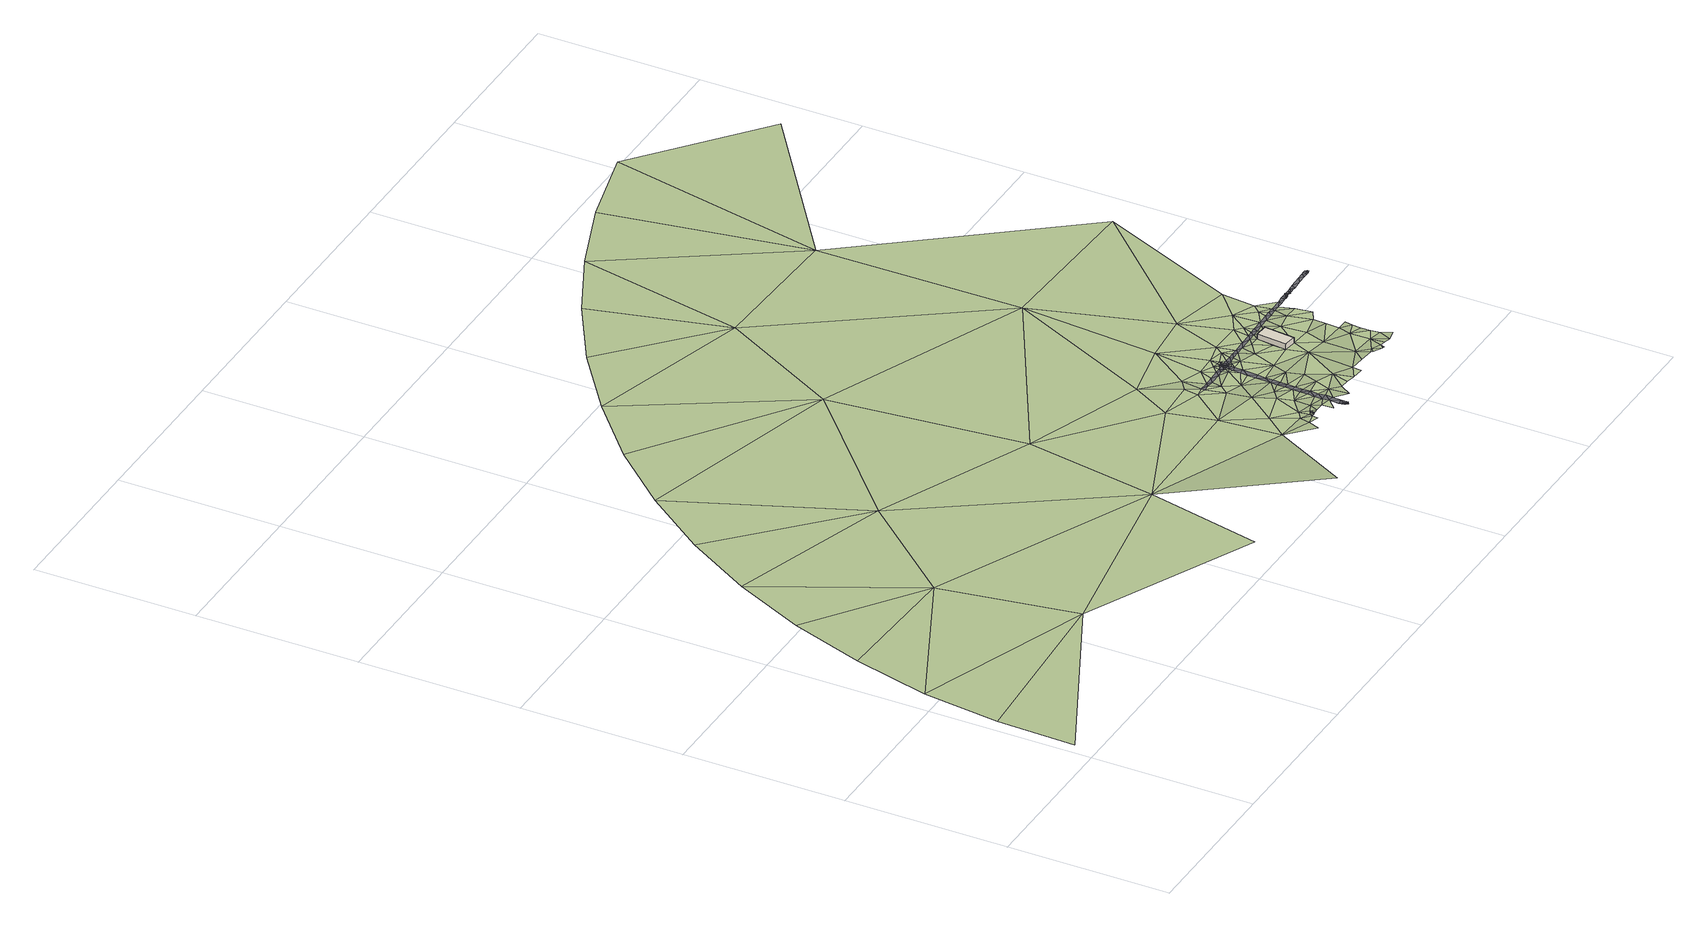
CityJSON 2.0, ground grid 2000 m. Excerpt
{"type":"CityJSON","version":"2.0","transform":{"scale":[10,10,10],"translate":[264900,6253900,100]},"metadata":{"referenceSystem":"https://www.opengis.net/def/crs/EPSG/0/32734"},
"CityObjects":{
"building1":{"type":"Building","attributes":{"building":"yes","building:levels":2,"building_height":6.9,"roof_height":12.52,"ground_height":5.62,"plus_code":"4FRW3CFR+9MC"},"geometry":[{"type":"Solid","lod":"1","boundaries":[[[[0,1,2,3]],[[1,4,5,2]],[[4,6,7,5]],[[6,0,3,7]],[[3,2,5,7]],[[6,4,1,0]]]]}]},
"terrain1":{"type":"TINRelief","geometry":[{"type":"CompositeSurface","lod":"1","boundaries":[[[8,9,10]],[[11,8,10]],[[11,12,13]],[[14,13,12]],[[10,12,11]],[[12,15,14]],[[16,15,12]],[[15,16,17]],[[18,12,10]],[[17,16,19]],[[20,18,10]],[[12,18,16]],[[19,16,21]],[[16,18,22]],[[19,21,23]],[[21,16,22]],[[24,23,21]],[[25,18,26]],[[18,27,22]],[[28,18,25]],[[18,28,27]],[[21,29,24]],[[27,30,22]],[[25,31,32]],[[25,33,28]],[[34,24,29]],[[25,32,35]],[[25,35,33]],[[35,32,36]],[[37,36,32]],[[27,28,38]],[[35,39,33]],[[40,28,33]],[[41,35,36]],[[39,35,41]],[[36,42,41]],[[22,43,21]],[[42,44,41]],[[41,44,45]],[[44,46,45]],[[41,45,47]],[[41,48,39]],[[49,47,45]],[[48,41,47]],[[49,50,47]],[[51,33,39]],[[48,47,50]],[[52,48,50]],[[39,48,53]],[[28,54,38]],[[28,40,54]],[[27,55,30]],[[55,27,38]],[[52,53,48]],[[33,51,40]],[[56,39,53]],[[57,53,52]],[[39,56,51]],[[58,59,57]],[[57,60,53]],[[22,30,43]],[[61,56,53]],[[38,62,55]],[[38,54,63]],[[57,59,60]],[[63,62,38]],[[53,60,61]],[[40,51,64]],[[55,65,30]],[[51,56,66]],[[67,54,40]],[[56,61,68]],[[69,63,54]],[[34,29,70]],[[55,62,65]],[[71,56,68]],[[51,66,64]],[[72,63,69]],[[66,56,71]],[[69,54,67]],[[64,73,40]],[[74,65,62]],[[75,76,77]],[[40,73,67]],[[72,69,78]],[[77,76,79]],[[76,75,80]],[[66,81,64]],[[82,79,76]],[[64,81,83]],[[83,73,64]],[[78,69,84]],[[65,74,85]],[[67,86,69]],[[30,65,87]],[[43,29,21]],[[88,82,89]],[[90,76,80]],[[89,82,76]],[[89,91,88]],[[92,85,74]],[[73,93,67]],[[69,86,84]],[[93,94,67]],[[94,95,67]],[[91,96,97]],[[67,95,86]],[[92,98,85]],[[99,97,100]],[[91,89,96]],[[76,90,101]],[[102,99,100]],[[76,101,89]],[[84,86,103]],[[87,65,85]],[[104,102,100]],[[100,97,96]],[[101,90,105]],[[106,85,98]],[[95,107,86]],[[108,103,86]],[[109,103,108]],[[110,86,107]],[[106,98,111]],[[86,110,108]],[[108,112,109]],[[96,89,101]],[[113,104,114]],[[110,115,108]],[[112,108,115]],[[115,116,112]],[[101,105,117]],[[118,106,111]],[[106,119,85]],[[111,120,118]],[[104,100,114]],[[121,113,114]],[[106,118,122]],[[123,118,120]],[[122,118,123]],[[106,122,124]],[[125,122,123]],[[126,127,128]],[[87,85,119]],[[125,129,122]],[[121,130,127]],[[131,129,125]],[[126,128,132]],[[122,129,124]],[[131,133,129]],[[119,106,124]],[[133,131,134]],[[132,135,136]],[[135,132,128]],[[134,137,133]],[[129,138,124]],[[133,138,129]],[[128,127,130]],[[139,135,128]],[[117,140,101]],[[121,114,130]],[[133,137,138]],[[124,138,119]],[[139,128,141]],[[138,137,142]],[[30,87,43]],[[130,141,128]],[[143,140,117]],[[100,96,144]],[[101,144,96]],[[145,141,130]],[[138,146,119]],[[146,138,142]],[[29,147,70]],[[144,114,100]],[[130,114,148]],[[146,142,149]],[[87,119,150]],[[151,145,130]],[[140,144,101]],[[150,119,146]],[[130,148,151]],[[149,152,146]],[[6,148,114]],[[153,146,152]],[[146,153,150]],[[144,6,114]],[[154,151,148]],[[155,140,156]],[[144,140,155]],[[157,154,148]],[[150,153,158]],[[87,150,159]],[[148,6,160]],[[148,160,157]],[[161,155,156]],[[0,6,144]],[[157,162,154]],[[160,4,157]],[[144,155,163]],[[161,164,155]],[[150,158,165]],[[161,166,164]],[[159,43,87]],[[157,4,162]],[[144,163,0]],[[167,164,166]],[[159,150,165]],[[162,4,168]],[[164,167,169]],[[155,164,170]],[[165,158,171]],[[167,172,169]],[[1,168,4]],[[169,170,164]],[[155,173,163]],[[29,43,174]],[[163,175,0]],[[147,29,174]],[[155,170,173]],[[170,169,176]],[[171,177,178]],[[165,171,178]],[[179,168,1]],[[0,180,1]],[[180,0,175]],[[181,170,176]],[[178,177,182]],[[179,1,183]],[[184,163,173]],[[1,180,183]],[[175,163,185]],[[186,170,181]],[[187,159,165]],[[182,188,178]],[[178,187,165]],[[189,173,170]],[[184,185,163]],[[170,186,189]],[[186,181,190]],[[180,191,183]],[[188,187,178]],[[180,175,192]],[[173,189,193]],[[184,173,194]],[[173,193,194]],[[192,175,185]],[[195,191,180]],[[184,194,196]],[[192,195,180]],[[188,197,187]],[[188,198,197]],[[187,199,159]],[[191,195,200]],[[198,201,197]],[[195,202,200]],[[197,203,187]],[[204,195,192]],[[197,201,205]],[[202,195,206]],[[205,203,197]],[[195,204,206]],[[203,199,187]],[[202,206,207]],[[203,205,208]],[[174,209,147]],[[210,43,159]],[[199,210,159]],[[210,174,43]],[[209,174,211]],[[174,212,211]]]}]},
"road1":{"type":"Road","attributes":{"highway":"residential","name":"Selwyn Street","surface":"asphalt","lanes":1,"width":6,"oneway":"yes"},"geometry":[{"type":"MultiSurface","lod":"1","boundaries":[[[93,113,94]],[[213,214,215]],[[110,127,126]],[[216,132,217]],[[116,115,216]],[[110,216,115]],[[81,91,97]],[[82,88,71]],[[215,218,219]],[[79,61,60]],[[77,60,59]],[[59,220,75]],[[220,59,221]],[[222,223,220]],[[224,222,225]],[[224,225,226]],[[218,224,226]],[[219,213,215]],[[215,222,224]],[[218,215,224]],[[227,116,217]],[[94,121,95]],[[104,73,102]],[[214,223,215]],[[99,83,97]],[[95,121,107]],[[126,132,216]],[[127,110,107]],[[228,222,221]],[[228,225,222]],[[107,121,127]],[[216,110,126]],[[223,222,215]],[[216,217,116]],[[221,222,220]],[[82,61,79]],[[66,88,91]],[[59,75,77]],[[79,60,77]],[[93,104,113]],[[73,99,102]],[[121,94,113]],[[71,68,82]],[[61,82,68]],[[88,66,71]],[[91,81,66]],[[97,83,81]],[[99,73,83]],[[73,104,93]]]}]},
"road2":{"type":"Road","attributes":{"highway":"primary","name":"Newmarket Street","surface":"asphalt","lanes":2,"width":4.4},"geometry":[{"type":"MultiSurface","lod":"1","boundaries":[[[229,230,231]],[[116,227,232]],[[74,72,78]],[[62,63,72]],[[120,227,123]],[[233,123,227]],[[233,125,123]],[[217,233,227]],[[84,98,92]],[[217,134,233]],[[136,217,132]],[[234,235,236]],[[237,238,239]],[[236,235,240]],[[142,141,149]],[[240,235,241]],[[230,241,235]],[[231,235,242]],[[229,231,243]],[[134,136,135]],[[244,245,246]],[[247,248,249]],[[208,205,207]],[[168,179,177]],[[236,250,234]],[[251,247,252]],[[177,171,168]],[[208,207,253]],[[154,158,153]],[[245,254,255]],[[158,162,171]],[[200,201,198]],[[191,198,188]],[[183,182,179]],[[188,183,191]],[[247,251,248]],[[227,120,232]],[[120,111,112]],[[208,256,257]],[[256,208,253]],[[258,259,234]],[[251,252,260]],[[242,238,231]],[[261,262,257]],[[263,260,252]],[[231,238,237]],[[235,234,259]],[[250,236,262]],[[263,264,265]],[[229,243,264]],[[258,234,266]],[[152,151,153]],[[145,152,149]],[[134,217,136]],[[243,231,237]],[[235,231,230]],[[145,149,141]],[[142,139,141]],[[137,135,139]],[[261,257,256]],[[234,250,266]],[[134,131,233]],[[125,233,131]],[[267,266,250]],[[84,92,78]],[[139,142,137]],[[98,84,103]],[[112,111,109]],[[249,268,244]],[[109,111,103]],[[98,103,111]],[[120,112,232]],[[116,232,112]],[[260,263,265]],[[135,137,134]],[[264,263,229]],[[261,267,250]],[[246,245,255]],[[268,249,248]],[[245,244,268]],[[261,250,262]],[[179,182,177]],[[201,200,202]],[[182,183,188]],[[205,202,207]],[[153,151,154]],[[152,145,151]],[[78,92,74]],[[62,72,74]],[[202,205,201]],[[171,162,168]],[[162,158,154]],[[198,191,200]]]}]}
},
"vertices":[
[827,178,9],[831,216,9],[831,216,16],[827,178,16],[815,217,9],[815,217,16],[811,180,9],[811,180,16],
[9,120,9],[4,22,11],[241,135,10],[23,217,8],[214,305,8],[47,312,8],[80,405,7],[122,494,7],[324,430,7],[173,578,6],[486,177,10],[231,657,6],[448,30,15],[494,586,6],[517,343,8],[297,730,6],[370,795,6],[654,103,12],[599,7,17],[638,239,9],[650,180,10],[576,737,6],[667,289,8],[682,73,14],[687,87,14],[677,131,12],[449,854,6],[691,100,13],[700,90,14],[700,83,14],[687,224,9],[701,107,13],[707,168,11],[702,94,14],[702,90,14],[756,476,6],[703,90,14],[705,91,14],[705,90,14],[706,94,14],[708,97,14],[707,91,14],[709,91,14],[716,142,12],[713,91,14],[719,102,13],[704,198,9],[689,242,9],[721,123,12],[725,91,14],[725,76,14],[737,88,14],[738,97,12],[739,107,12],[699,226,9],[699,222,9],[728,151,11],[704,253,8],[741,135,11],[725,190,9],[740,116,12],[713,209,9],[533,904,6],[741,126,11],[708,222,9],[744,164,10],[712,226,8],[743,87,14],[759,100,12],[744,96,14],[717,222,8],[745,106,12],[760,75,13],[742,145,11],[746,116,12],[743,155,10],[733,222,8],[730,243,8],[743,215,9],[740,304,8],[747,125,11],[766,119,12],[769,89,13],[747,135,11],[724,227,8],[746,183,9],[746,193,9],[747,202,9],[774,138,11],[748,145,11],[737,227,8],[749,154,10],[769,158,10],[788,110,12],[750,164,10],[741,223,8],[751,174,9],[780,88,13],[745,235,8],[748,212,9],[746,220,9],[745,223,8],[748,217,9],[744,227,8],[747,223,8],[752,184,9],[777,177,9],[749,222,9],[749,223,8],[791,86,13],[749,230,8],[755,244,8],[750,227,8],[753,203,9],[751,231,8],[751,228,8],[753,234,8],[752,228,8],[754,217,9],[754,213,9],[758,219,9],[753,230,8],[767,213,9],[753,228,8],[755,222,8],[755,229,8],[754,227,8],[757,223,8],[755,223,8],[758,228,8],[757,234,8],[759,223,8],[808,96,13],[763,223,8],[762,228,8],[807,85,13],[816,154,10],[771,224,8],[774,240,8],[622,946,3],[788,206,9],[770,228,8],[781,250,8],[782,224,8],[778,228,8],[786,228,8],[793,224,8],[839,108,12],[826,94,13],[803,218,9],[802,229,8],[803,310,8],[812,196,9],[844,92,13],[812,225,8],[842,149,10],[850,95,13],[821,249,8],[846,90,13],[857,84,13],[822,225,8],[861,89,13],[868,105,12],[818,229,8],[860,84,13],[869,131,11],[752,729,7],[852,175,9],[869,88,13],[825,230,8],[829,241,8],[831,225,8],[849,206,9],[877,86,13],[833,230,8],[842,226,8],[875,147,10],[876,164,10],[885,102,12],[846,264,8],[847,230,8],[883,113,12],[890,89,13],[854,226,8],[878,181,9],[884,125,11],[885,136,11],[871,210,9],[887,146,11],[865,242,8],[862,231,8],[878,293,8],[865,226,8],[869,231,8],[876,227,8],[873,251,8],[891,188,9],[877,231,8],[888,209,9],[884,227,8],[893,231,8],[714,980,3],[954,467,6],[810,1003,6],[963,881,3],
[739,65,15],[740,66,15],[739,68,15],[752,220,9],[753,224,8],[736,68,15],[737,67,15],[743,77,14],[736,76,14],[739,71,15],[742,67,15],[737,69,15],[736,70,15],[736,69,15],[752,225,8],[736,72,14],
[917,232,8],[913,232,8],[913,229,8],[750,224,8],[753,226,8],[908,229,8],[911,230,8],[909,232,8],[914,228,8],[913,228,8],[914,227,8],[910,232,8],[911,233,8],[912,228,8],[916,228,8],[957,234,8],[959,229,8],[961,234,8],[945,233,8],[951,229,8],[953,234,8],[906,229,8],[938,229,8],[929,233,8],[892,227,8],[963,230,8],[963,232,8],[900,227,8],[901,232,8],[908,228,8],[909,228,8],[926,228,8],[904,227,8],[905,232,8],[921,232,8],[918,228,8],[922,228,8],[907,227,8],[906,227,8],[957,229,8]
]}
